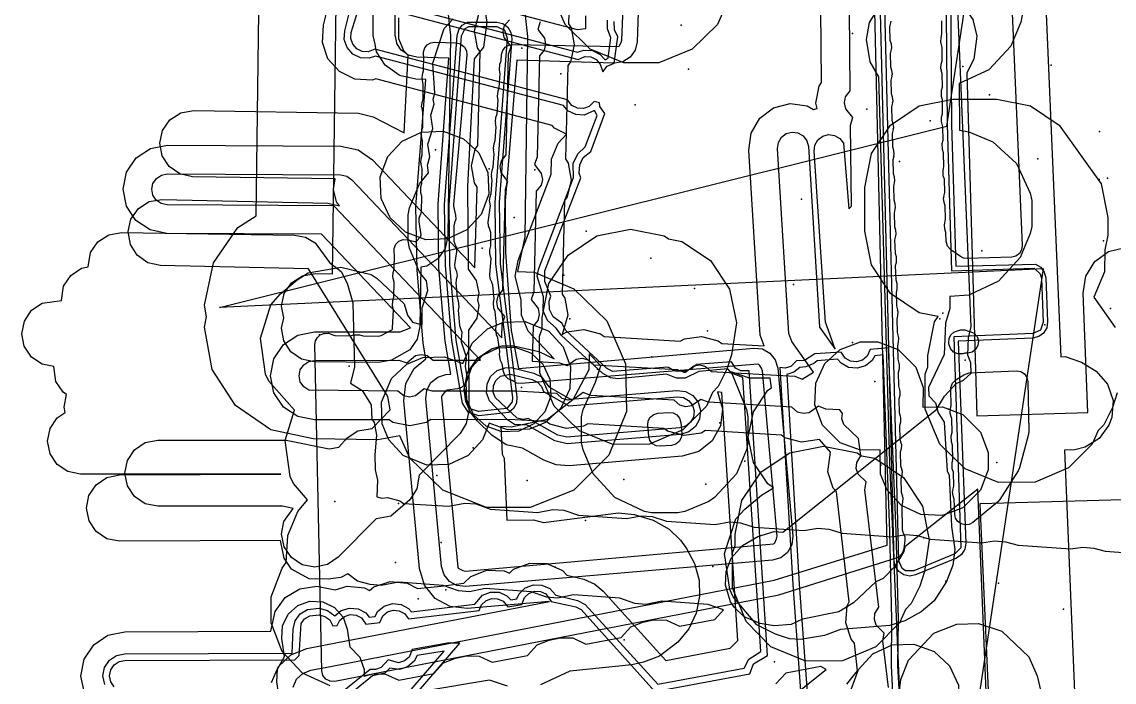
# Model space of a CAD drawing. Header units: metres. Extents: x -3943 to -3664, y 4962 to 6622.
# Drawn here: x -3937.95 to -3888.41, y 6495.65 to 6525.6 of the extents above; entities that cross this region are included whole.
import ezdxf

# ---------------------------------------------------------------- set-up
doc = ezdxf.new("R2010")
doc.units = ezdxf.units.M
for name, color, linetype in [('AI_GREENING_EXCLUSIONS', 1, 'Continuous'), ('AI_GREENING_LAWN', 82, 'Continuous'), ('AI_GREENING_REJECTED', 6, 'Continuous')]:
    doc.layers.add(name, color=color, linetype=linetype)

msp = doc.modelspace()

# ---------------------------------------------------------------- linework, layer by layer
at = {"layer": 'AI_GREENING_EXCLUSIONS'}
for points in [[(-3894, 6564.085), (-3892.077, 6537.769), (-3891.95, 6537.404), (-3891.843, 6536.631), (-3891.935, 6536.278), (-3891.779, 6533.425), (-3891.65, 6533.086), (-3891.743, 6531.991), (-3890.834, 6510.401), (-3890.63, 6510.414), (-3889.892, 6510.162), (-3889.225, 6509.756), (-3888.711, 6509.168), (-3888.462, 6508.429), (-3888.514, 6507.65), (-3888.645, 6507.301), (-3889.087, 6506.704), (-3889.717, 6506.309), (-3890.188, 6506.188), (-3890.658, 6506.172), (-3889.788, 6484.975)], [(-3894, 6564.085), (-3892.077, 6537.769), (-3891.95, 6537.404), (-3891.843, 6536.631), (-3891.935, 6536.278), (-3891.779, 6533.425), (-3891.65, 6533.086), (-3891.743, 6531.991), (-3890.834, 6510.401), (-3890.63, 6510.414), (-3889.892, 6510.162), (-3889.225, 6509.756), (-3888.711, 6509.168), (-3888.462, 6508.429), (-3888.514, 6507.65), (-3888.645, 6507.301), (-3889.087, 6506.704), (-3889.717, 6506.309), (-3890.188, 6506.188), (-3890.658, 6506.172), (-3889.788, 6484.975)], [(-3884.743, 6425.237), (-3885.121, 6433.228), (-3893.112, 6432.851), (-3925.076, 6431.34), (-3892.094, 6439.573), (-3887.147, 6472.267), (-3926.918, 6470.333), (-3893.948, 6478.61), (-3892.645, 6487.302), (-3927.661, 6485.599), (-3894.691, 6493.877), (-3891.614, 6514.398), (-3928.985, 6512.646), (-3896, 6520.867), (-3891.875, 6548.059), (-3898.598, 6547.803), (-3930.574, 6546.584), (-3897.519, 6554.516)], [(-3894.682, 6554.312), (-3895.049, 6550.343), (-3894.752, 6549.628), (-3894.709, 6548.597), (-3894.932, 6547.849), (-3895.326, 6547.363), (-3895.677, 6543.586), (-3895.176, 6526.211), (-3894.816, 6525.704), (-3894.642, 6524.944), (-3894.779, 6523.896), (-3895.092, 6523.278), (-3894.643, 6507.734), (-3889.605, 6507.881), (-3889.821, 6513.287), (-3889.7, 6514.058), (-3889.292, 6514.723), (-3888.661, 6515.182), (-3887.903, 6515.365)], [(-3895.903, 6537.379), (-3895.788, 6520.938), (-3895.589, 6514.514), (-3891.971, 6514.612), (-3891.738, 6514.47), (-3891.577, 6514.25), (-3891.512, 6513.984), (-3891.426, 6511.986), (-3891.468, 6511.716), (-3891.61, 6511.483), (-3891.831, 6511.321), (-3892.096, 6511.257), (-3895.479, 6511.116), (-3895.13, 6501.956), (-3895.176, 6501.678), (-3895.329, 6501.44), (-3895.563, 6501.282), (-3897.416, 6500.518), (-3897.68, 6500.466), (-3897.945, 6500.517), (-3898.171, 6500.664), (-3898.324, 6500.885), (-3898.383, 6501.148), (-3899.066, 6528.452)], [(-3896.141, 6537.566), (-3895.988, 6520.934), (-3895.783, 6514.306), (-3892.04, 6514.424), (-3891.758, 6514.165), (-3891.712, 6513.976), (-3891.626, 6511.978), (-3891.757, 6511.618), (-3892.105, 6511.457), (-3895.687, 6511.307), (-3895.363, 6501.749), (-3895.639, 6501.467), (-3897.492, 6500.703), (-3897.87, 6500.702), (-3898.031, 6500.807), (-3898.183, 6501.153), (-3898.87, 6528.601)], [(-3915.154, 6526.15), (-3915.014, 6524.932), (-3915.138, 6515.849), (-3915.473, 6514.275), (-3914.719, 6514.239), (-3912.913, 6513.484), (-3911.42, 6512.037), (-3910.568, 6510.088), (-3910.533, 6507.934), (-3911.323, 6505.953), (-3912.913, 6504.363), (-3914.894, 6503.572), (-3916.873, 6503.572), (-3918.854, 6504.363), (-3920.348, 6505.81), (-3920.809, 6506.826), (-3921.807, 6506.642), (-3924.746, 6506.684), (-3926.654, 6507.092), (-3928.26, 6508.199), (-3928.26, 6508.199), (-3929.321, 6509.836), (-3929.674, 6511.755), (-3929.576, 6512.217), (-3929.674, 6512.755), (-3929.267, 6514.663), (-3928.16, 6516.269), (-3927.331, 6516.806), (-3927.062, 6536.468)], [(-3918.654, 6526.2), (-3918.513, 6524.98), (-3918.638, 6515.896), (-3918.76, 6515.324), (-3919.091, 6514.842), (-3919.582, 6514.523), (-3919.862, 6514.472), (-3919.899, 6511.781), (-3920.021, 6511.209), (-3920.353, 6510.727), (-3921.182, 6510.248), (-3921.757, 6510.142), (-3924.696, 6510.184), (-3925.269, 6510.306), (-3925.751, 6510.638), (-3926.069, 6511.129), (-3926.175, 6511.705), (-3926.076, 6512.168), (-3926.175, 6512.705), (-3926.053, 6513.277), (-3925.72, 6513.759), (-3925.72, 6513.759), (-3925.229, 6514.077), (-3924.654, 6514.183), (-3923.866, 6514.172), (-3923.563, 6536.42)], [(-3893.789, 6484.921), (-3894.589, 6504.404), (-3897.897, 6501.796), (-3897.947, 6501.585), (-3898.346, 6500.919), (-3898.882, 6500.351), (-3899.215, 6500.202), (-3900.238, 6499.253), (-3900.903, 6498.845), (-3902.54, 6498.511), (-3903.052, 6498.262), (-3903.831, 6498.214), (-3904.471, 6498.307), (-3905.188, 6498.615), (-3905.648, 6499.053), (-3905.81, 6499.303), (-3906.044, 6500.047), (-3906.012, 6500.678), (-3905.783, 6501.271), (-3905.266, 6501.856), (-3904.578, 6502.258), (-3903.834, 6502.492), (-3903.438, 6502.457), (-3896.466, 6508.018), (-3896.111, 6508.624), (-3895.575, 6509.192), (-3895.242, 6509.341), (-3894.892, 6509.665), (-3894.91, 6510.141), (-3895.039, 6510.48), (-3895.018, 6511.26), (-3894.896, 6511.781), (-3895.746, 6531.973)], [(-3893.789, 6484.921), (-3894.589, 6504.404), (-3897.897, 6501.796), (-3897.947, 6501.585), (-3898.346, 6500.919), (-3898.882, 6500.351), (-3899.215, 6500.202), (-3900.238, 6499.253), (-3900.903, 6498.845), (-3902.54, 6498.511), (-3903.052, 6498.262), (-3903.831, 6498.214), (-3904.471, 6498.307), (-3905.188, 6498.615), (-3905.648, 6499.053), (-3905.81, 6499.303), (-3906.044, 6500.047), (-3906.012, 6500.678), (-3905.783, 6501.271), (-3905.266, 6501.856), (-3904.578, 6502.258), (-3903.834, 6502.492), (-3903.438, 6502.457), (-3896.466, 6508.018), (-3896.111, 6508.624), (-3895.575, 6509.192), (-3895.242, 6509.341), (-3894.892, 6509.665), (-3894.91, 6510.141), (-3895.039, 6510.48), (-3895.018, 6511.26), (-3894.896, 6511.781), (-3895.746, 6531.973)], [(-3909.962, 6526.921), (-3910.042, 6524.686), (-3910.131, 6524.306), (-3910.357, 6523.988), (-3910.689, 6523.782), (-3911.073, 6523.718), (-3911.094, 6523.719), (-3911.094, 6523.719), (-3911.106, 6523.719), (-3915.506, 6523.858), (-3916.032, 6517.471), (-3916.021, 6515.142), (-3915.756, 6511.607), (-3915.433, 6509.881), (-3904.751, 6510.806), (-3904.364, 6510.763), (-3904.022, 6510.576), (-3903.778, 6510.272), (-3903.669, 6509.898), (-3902.991, 6502.27), (-3903.034, 6501.882), (-3903.222, 6501.539), (-3903.527, 6501.295), (-3903.902, 6501.186), (-3917.833, 6499.991), (-3918.219, 6500.033), (-3918.56, 6500.219), (-3918.804, 6500.522), (-3918.914, 6500.894), (-3919.625, 6508.508), (-3919.584, 6508.898), (-3919.397, 6509.242), (-3919.092, 6509.488), (-3918.715, 6509.597), (-3918.491, 6509.617), (-3918.751, 6511.116), (-3919.033, 6514.434), (-3919.075, 6517.332), (-3918.581, 6523.955), (-3920.045, 6524.001), (-3920.045, 6524.001), (-3920.235, 6524.045), (-3920.425, 6524.089), (-3920.425, 6524.089), (-3920.425, 6524.089), (-3920.584, 6524.202), (-3920.742, 6524.316), (-3920.742, 6524.316), (-3920.742, 6524.316), (-3920.742, 6524.316), (-3920.938, 6524.619), (-3920.941, 6524.634), (-3920.949, 6524.647), (-3920.973, 6524.795), (-3921.013, 6524.991), (-3921.046, 6528.678)], [(-3925.651, 6495.426), (-3925.494, 6495.783), (-3925.212, 6496.053), (-3924.849, 6496.195), (-3923.882, 6496.377), (-3903.829, 6500.276), (-3898.702, 6501.873), (-3899.308, 6528.065)], [(-3926.628, 6495.643), (-3926.313, 6496.357), (-3925.75, 6496.897), (-3925.023, 6497.18), (-3924.175, 6497.339), (-3914.018, 6499.314), (-3917.748, 6498.994), (-3918.52, 6499.079), (-3919.201, 6499.452), (-3919.689, 6500.056), (-3919.91, 6500.801), (-3920.621, 6508.415), (-3920.539, 6509.195), (-3920.164, 6509.883), (-3919.625, 6510.318), (-3919.748, 6511.031), (-3920.029, 6514.35), (-3920.078, 6517.227), (-3919.635, 6522.987), (-3920.076, 6523.001), (-3920.076, 6523.001), (-3920.818, 6523.169), (-3920.826, 6523.175), (-3920.837, 6523.178), (-3921.471, 6523.631), (-3921.471, 6523.631), (-3921.471, 6523.631), (-3921.471, 6523.631), (-3921.471, 6523.632), (-3921.862, 6524.237), (-3921.868, 6524.268), (-3921.884, 6524.294), (-3921.934, 6524.59), (-3922.013, 6524.982), (-3922.038, 6527.691)], [(-3920.757, 6527.36), (-3912.758, 6525.25), (-3912.368, 6525.294), (-3912.368, 6525.872)], [(-3913.094, 6527.547), (-3913.154, 6525.509), (-3913.034, 6525.319), (-3912.9, 6524.55), (-3913.07, 6523.789), (-3913.187, 6523.623), (-3913.3, 6519.382), (-3913.179, 6519.192), (-3913.045, 6518.423), (-3913.216, 6517.661), (-3913.333, 6517.495), (-3913.446, 6513.254), (-3913.325, 6513.064), (-3913.191, 6512.295), (-3913.439, 6511.423), (-3913.234, 6511.534), (-3912.461, 6511.642), (-3911.705, 6511.446), (-3911.543, 6511.324), (-3908.095, 6511.112), (-3907.901, 6511.226), (-3907.128, 6511.334), (-3906.373, 6511.138), (-3906.211, 6511.016), (-3904.29, 6510.905), (-3904.458, 6511.383), (-3904.974, 6519.777), (-3904.869, 6520.55), (-3904.476, 6521.224), (-3903.855, 6521.697), (-3903.1, 6521.896), (-3902.327, 6521.791), (-3902.039, 6521.623), (-3901.886, 6521.664), (-3901.938, 6521.91), (-3901.795, 6522.677), (-3901.684, 6522.847), (-3901.709, 6526.179)], [(-3906.129, 6526.088), (-3906.401, 6525.475), (-3907.545, 6524.352), (-3909.067, 6523.732), (-3910.651, 6523.732), (-3912.173, 6524.352), (-3913.317, 6525.475), (-3913.964, 6526.984)], [(-3933.766, 6495.443), (-3933.918, 6495.67), (-3933.973, 6495.937), (-3933.92, 6496.205), (-3933.77, 6496.433), (-3933.543, 6496.586), (-3933.276, 6496.64), (-3925.578, 6496.672), (-3925.369, 6496.866), (-3925.288, 6498.306), (-3925.126, 6498.526), (-3924.893, 6498.668), (-3924.474, 6498.703), (-3924.209, 6498.638), (-3923.989, 6498.477), (-3923.843, 6498.215), (-3923.658, 6498.218), (-3923.531, 6498.461), (-3923.321, 6498.635), (-3923.06, 6498.716), (-3922.788, 6498.691), (-3922.546, 6498.564), (-3922.351, 6498.288), (-3921.716, 6498.354), (-3921.582, 6498.665), (-3921.372, 6498.839), (-3921.111, 6498.92), (-3920.839, 6498.895), (-3920.597, 6498.767), (-3920.412, 6498.524), (-3917.214, 6498.902), (-3917.101, 6499.161), (-3916.903, 6499.348), (-3916.647, 6499.445), (-3916.374, 6499.437), (-3916.125, 6499.325), (-3915.913, 6499.062), (-3915.271, 6499.17), (-3915.157, 6499.488), (-3914.958, 6499.676), (-3914.702, 6499.773), (-3914.429, 6499.765), (-3914.18, 6499.653), (-3913.94, 6499.314), (-3912.833, 6499.072), (-3912.591, 6498.944), (-3909.245, 6495.226), (-3904.929, 6496.036), (-3904.761, 6496.49), (-3904.127, 6496.857), (-3904.971, 6509.766), (-3905.338, 6509.767), (-3905.578, 6509.898), (-3905.769, 6510.177), (-3907.361, 6510.054), (-3907.579, 6509.863), (-3907.929, 6509.737), (-3908.303, 6509.757), (-3908.657, 6509.937), (-3911.17, 6509.746), (-3911.435, 6509.899), (-3913.278, 6511.595), (-3913.466, 6511.926), (-3913.859, 6512.221), (-3914.018, 6512.553), (-3914.038, 6512.928), (-3913.963, 6513.157), (-3914.229, 6513.815), (-3914.227, 6514.309), (-3912.6, 6518.515), (-3912.671, 6518.737), (-3912.652, 6519.111), (-3912.493, 6519.443), (-3912.14, 6519.721), (-3911.508, 6521.434), (-3911.742, 6521.761), (-3911.758, 6521.919), (-3911.996, 6521.986), (-3912.226, 6521.754), (-3912.484, 6521.665), (-3912.757, 6521.682), (-3913.002, 6521.802), (-3913.201, 6522.058), (-3921.947, 6524.364), (-3922.246, 6524.239), (-3922.519, 6524.256), (-3922.764, 6524.376), (-3922.945, 6524.58), (-3923.034, 6524.839), (-3923.017, 6525.111), (-3922.642, 6526.324)], [(-3921.272, 6526.461), (-3912.754, 6524.215), (-3912.458, 6524.317), (-3912.068, 6524.293), (-3911.718, 6524.122), (-3911.498, 6523.873), (-3911.357, 6523.948), (-3911.238, 6524.871), (-3911.388, 6525.279), (-3911.388, 6525.674)], [(-3935.117, 6495.167), (-3935.273, 6495.932), (-3935.124, 6496.698), (-3934.693, 6497.348), (-3934.046, 6497.785), (-3933.281, 6497.94), (-3926.657, 6497.968), (-3926.466, 6498.855), (-3926.005, 6499.485), (-3925.337, 6499.89), (-3924.566, 6500.008), (-3923.748, 6499.838), (-3923.195, 6500.009), (-3922.418, 6499.937), (-3922.19, 6499.817), (-3921.991, 6499.982), (-3921.246, 6500.213), (-3920.469, 6500.141), (-3920.014, 6499.901), (-3918.949, 6500.001), (-3917.912, 6500.149), (-3917.592, 6500.45), (-3916.863, 6500.727), (-3916.083, 6500.704), (-3915.841, 6500.595), (-3915.648, 6500.777), (-3914.918, 6501.055), (-3914.138, 6501.032), (-3913.426, 6500.712), (-3913.231, 6500.504), (-3912.46, 6500.318), (-3911.968, 6500.094), (-3911.591, 6499.787), (-3908.742, 6496.643), (-3905.829, 6497.19), (-3905.476, 6497.548), (-3906.21, 6508.79), (-3906.394, 6508.816), (-3906.169, 6508.053), (-3906.258, 6507.278), (-3906.637, 6506.595), (-3907.248, 6506.11), (-3907.998, 6505.895), (-3913.129, 6505.47), (-3913.722, 6505.51), (-3914.276, 6505.721), (-3915.248, 6506.269), (-3915.986, 6506.415), (-3916.635, 6506.848), (-3917.296, 6507.508), (-3917.596, 6507.89), (-3917.81, 6508.386), (-3917.884, 6508.921), (-3917.732, 6509.687), (-3917.3, 6510.336), (-3916.651, 6510.77), (-3916.183, 6510.901), (-3915.643, 6510.909), (-3914.497, 6510.641), (-3913.811, 6510.319), (-3914.99, 6511.574), (-3915.292, 6512.296), (-3915.312, 6512.996), (-3915.573, 6514.068), (-3915.442, 6514.772), (-3913.946, 6518.692), (-3913.926, 6519.368), (-3913.624, 6520.09), (-3913.254, 6520.506), (-3913.789, 6520.767), (-3913.906, 6520.899), (-3921.904, 6523.008), (-3922.071, 6522.951), (-3922.85, 6522.999), (-3923.551, 6523.341), (-3924.068, 6523.926), (-3924.322, 6524.664), (-3924.274, 6525.443), (-3924.083, 6526.168)], [(-3934.195, 6495.554), (-3934.273, 6495.936), (-3934.198, 6496.319), (-3933.983, 6496.644), (-3933.659, 6496.862), (-3933.277, 6496.94), (-3925.696, 6496.972), (-3925.652, 6498.054), (-3925.56, 6498.433), (-3925.329, 6498.748), (-3924.995, 6498.95), (-3924.461, 6499.003), (-3924.082, 6498.91), (-3923.755, 6498.658), (-3923.464, 6498.899), (-3923.091, 6499.015), (-3922.703, 6498.979), (-3922.357, 6498.797), (-3922.198, 6498.605), (-3921.931, 6498.633), (-3921.815, 6498.854), (-3921.515, 6499.103), (-3921.142, 6499.218), (-3920.754, 6499.182), (-3920.408, 6499), (-3920.282, 6498.848), (-3917.412, 6499.186), (-3917.062, 6499.603), (-3916.697, 6499.741), (-3916.307, 6499.73), (-3915.951, 6499.57), (-3915.78, 6499.388), (-3915.503, 6499.435), (-3915.401, 6499.662), (-3915.117, 6499.93), (-3914.752, 6500.068), (-3914.362, 6500.057), (-3914.006, 6499.897), (-3913.731, 6499.592), (-3912.747, 6499.36), (-3912.402, 6499.177), (-3909.107, 6495.557), (-3905.191, 6496.292), (-3904.985, 6496.689), (-3904.44, 6497.038), (-3905.251, 6509.462), (-3905.771, 6509.668), (-3905.927, 6509.861), (-3907.252, 6509.747), (-3907.87, 6509.443), (-3908.265, 6509.443), (-3908.719, 6509.612), (-3910.92, 6509.415), (-3911.26, 6509.46), (-3911.602, 6509.647), (-3913.481, 6511.375), (-3913.717, 6511.712), (-3914.107, 6512.053), (-3914.312, 6512.494), (-3914.292, 6513.131), (-3914.573, 6514.063), (-3914.507, 6514.415), (-3912.93, 6518.542), (-3912.946, 6519.17), (-3912.741, 6519.611), (-3912.403, 6519.927), (-3911.859, 6521.356), (-3911.979, 6521.58), (-3912.444, 6521.368), (-3912.833, 6521.392), (-3913.184, 6521.563), (-3913.391, 6521.798), (-3921.909, 6524.044), (-3922.206, 6523.942), (-3922.595, 6523.966), (-3922.946, 6524.137), (-3923.204, 6524.429), (-3923.331, 6524.798), (-3923.307, 6525.188), (-3923.116, 6525.913)], [(-3900.538, 6495.561), (-3900.047, 6496.166), (-3900.186, 6497.429), (-3900.333, 6497.6), (-3900.575, 6498.342), (-3900.515, 6499.12), (-3900.423, 6499.301), (-3901.006, 6504.281), (-3901.153, 6504.452), (-3901.395, 6505.194), (-3901.281, 6506.077), (-3901.778, 6506.663), (-3902.586, 6506.534), (-3903.342, 6506.73), (-3903.504, 6506.852), (-3906.952, 6507.064), (-3907.146, 6506.95), (-3907.919, 6506.842), (-3908.674, 6507.038), (-3908.836, 6507.16), (-3912.284, 6507.372), (-3912.478, 6507.258), (-3913.251, 6507.15), (-3914.006, 6507.346), (-3914.168, 6507.468), (-3915.579, 6507.55), (-3919.41, 6507.56), (-3919.597, 6507.435), (-3920.362, 6507.283), (-3921.128, 6507.434), (-3921.297, 6507.547), (-3924.674, 6507.545), (-3925.439, 6507.697), (-3926.088, 6508.13), (-3926.522, 6508.779), (-3926.675, 6509.544), (-3926.523, 6510.31), (-3926.09, 6510.959), (-3925.441, 6511.393), (-3924.676, 6511.545), (-3920.787, 6511.535), (-3920.331, 6511.714), (-3924.36, 6515.962), (-3931.371, 6516.001), (-3932.135, 6516.157), (-3932.782, 6516.594), (-3933.212, 6517.245), (-3933.36, 6518.012), (-3933.204, 6518.776), (-3932.767, 6519.423), (-3932.115, 6519.853), (-3931.349, 6520.001), (-3923.485, 6519.958), (-3922.701, 6519.793), (-3922.045, 6519.334), (-3917.406, 6514.443), (-3917.307, 6518.101), (-3917.428, 6518.291), (-3917.562, 6519.06), (-3917.391, 6519.822), (-3917.274, 6519.988), (-3917.161, 6524.229), (-3917.282, 6524.419), (-3917.416, 6525.188), (-3917.206, 6526.005)], [(-3916.947, 6526.156), (-3916.863, 6525.576), (-3917.02, 6524.45), (-3917.434, 6523.921), (-3917.736, 6518.142), (-3917.716, 6514.383), (-3917.343, 6513.869), (-3917.226, 6513.295), (-3917.284, 6512.995), (-3917.224, 6512.74), (-3917.318, 6512.162), (-3917.701, 6511.61), (-3917.682, 6507.958), (-3917.793, 6507.383), (-3918.078, 6506.935), (-3919.939, 6505.043), (-3920.038, 6504.415), (-3920.359, 6503.926), (-3921.224, 6503.187), (-3921.885, 6503.066), (-3923.606, 6501.318), (-3924.09, 6500.989), (-3924.663, 6500.871), (-3925.238, 6500.98), (-3925.727, 6501.302), (-3926.056, 6501.786), (-3926.175, 6502.359), (-3926.065, 6502.934), (-3925.646, 6503.523), (-3926.136, 6503.632), (-3931.781, 6503.632), (-3932.355, 6503.746), (-3932.842, 6504.071), (-3933.167, 6504.558), (-3933.281, 6505.132), (-3933.167, 6505.706), (-3932.842, 6506.192), (-3932.355, 6506.518), (-3932.355, 6506.518), (-3931.781, 6506.632), (-3925.971, 6506.632), (-3924.015, 6506.233), (-3923.577, 6506.31), (-3923.203, 6506.726), (-3922.719, 6507.055), (-3922.066, 6507.158), (-3921.241, 6507.996), (-3921.355, 6508.604), (-3924.953, 6514.39), (-3931.666, 6514.547), (-3932.237, 6514.675), (-3932.716, 6515.011), (-3933.03, 6515.505), (-3933.131, 6516.082), (-3933.003, 6516.653), (-3932.667, 6517.132), (-3932.173, 6517.446), (-3931.596, 6517.546), (-3924.072, 6517.371), (-3923.551, 6517.257), (-3923.676, 6517.429), (-3923.812, 6517.998), (-3923.737, 6518.471), (-3930.214, 6518.574), (-3930.786, 6518.697), (-3931.267, 6519.03), (-3931.585, 6519.522), (-3931.69, 6520.097), (-3931.566, 6520.67), (-3931.234, 6521.151), (-3930.742, 6521.468), (-3930.166, 6521.573), (-3922.683, 6521.455), (-3922.023, 6521.29), (-3920.613, 6520.568), (-3920.43, 6524.075), (-3920.633, 6524.281), (-3920.854, 6524.823), (-3920.848, 6525.784)], [(-3921.463, 6526.201), (-3912.716, 6523.895), (-3912.417, 6524.019), (-3912.145, 6524.003), (-3911.899, 6523.883), (-3911.719, 6523.678), (-3911.598, 6523.328), (-3911.411, 6523.586), (-3911.083, 6523.723), (-3910.915, 6524.91), (-3911.074, 6525.241), (-3911.094, 6525.615)], [(-3892.584, 6525.906), (-3892.649, 6525.584), (-3893.103, 6524.5), (-3894.09, 6523.427), (-3895.435, 6522.797), (-3895.419, 6520.678), (-3895.002, 6520.613), (-3893.919, 6520.16), (-3892.845, 6519.172), (-3892.214, 6517.825), (-3892.149, 6517.502), (-3892.149, 6516.315), (-3892.214, 6515.993), (-3892.668, 6514.909), (-3893.655, 6513.836), (-3895.002, 6513.205), (-3895.857, 6513.14), (-3895.857, 6512.594), (-3896.065, 6511.929), (-3896.118, 6510.508), (-3896.832, 6509.009), (-3896.82, 6508.641), (-3896.51, 6508.316), (-3896.389, 6507.871), (-3896.127, 6507.444), (-3895.981, 6505.219), (-3895.896, 6505.055), (-3895.786, 6502.714), (-3895.63, 6501.668), (-3895.727, 6500.956), (-3896.007, 6500.217), (-3896.576, 6499.339), (-3897.16, 6498.838), (-3897.906, 6498.438), (-3898.59, 6498.218), (-3900.829, 6498.043), (-3901.541, 6497.763), (-3902.64, 6497.582), (-3903.133, 6497.612), (-3903.767, 6497.83), (-3904.614, 6498.259), (-3905.693, 6499.528), (-3905.84, 6499.854), (-3906.076, 6501.484), (-3905.565, 6503.057), (-3905.164, 6503.499), (-3904.411, 6504.13), (-3903.854, 6504.463), (-3904.125, 6504.645), (-3904.775, 6505.618), (-3905.004, 6506.766), (-3904.775, 6507.914), (-3904.125, 6508.887), (-3903.953, 6509.002), (-3904.017, 6509.444), (-3904.955, 6509.444), (-3905.777, 6509.718), (-3905.091, 6508.013), (-3905.026, 6507.69), (-3905.026, 6506.503), (-3905.091, 6506.181), (-3905.544, 6505.097), (-3906.532, 6504.023), (-3906.795, 6503.846), (-3907.879, 6503.393), (-3908.201, 6503.328), (-3909.389, 6503.328), (-3909.711, 6503.393), (-3911.058, 6504.023), (-3912.046, 6505.097), (-3912.499, 6506.181), (-3912.564, 6506.503), (-3912.564, 6507.69), (-3912.499, 6508.013), (-3911.938, 6509.256), (-3911.691, 6510.002), (-3912.224, 6510.535), (-3912.242, 6509.823), (-3912.965, 6508.453), (-3914.114, 6507.564), (-3915.766, 6507.219), (-3916.227, 6507.244), (-3916.174, 6505.999), (-3916.074, 6505.812), (-3915.957, 6503.002), (-3914.745, 6503.007), (-3914.297, 6502.889), (-3910.893, 6503.336), (-3910.179, 6503.258), (-3909.311, 6503), (-3908.592, 6502.584), (-3908.074, 6502.086), (-3907.813, 6501.713), (-3907.439, 6501.03), (-3907.439, 6501.03), (-3907.237, 6500.271), (-3907.215, 6499.549), (-3907.371, 6498.779), (-3907.702, 6498.074), (-3908.194, 6497.463), (-3909.027, 6496.832), (-3909.751, 6496.559), (-3910.281, 6496.443), (-3913.098, 6496.15), (-3914.422, 6495.534)], [(-3914.44, 6525.602), (-3914.557, 6525.254), (-3914.246, 6524.85), (-3914.199, 6524.581), (-3914.259, 6524.315), (-3914.477, 6524.053), (-3914.586, 6519.475), (-3914.703, 6519.126), (-3914.392, 6518.723), (-3914.345, 6518.454), (-3914.405, 6518.187), (-3914.623, 6517.925), (-3914.732, 6513.347), (-3914.849, 6512.999), (-3914.538, 6512.595), (-3914.491, 6512.326), (-3914.55, 6512.059), (-3914.768, 6511.797), (-3914.806, 6510.21), (-3913.564, 6510.138), (-3913.22, 6510.009), (-3912.806, 6510.306), (-3912.536, 6510.344), (-3912.271, 6510.275), (-3912.017, 6510.049), (-3908.232, 6509.83), (-3907.888, 6509.701), (-3907.474, 6509.998), (-3907.203, 6510.036), (-3906.939, 6509.967), (-3906.684, 6509.741), (-3902.9, 6509.522), (-3902.555, 6509.393), (-3902.048, 6509.703), (-3903.034, 6511.103), (-3903.16, 6511.463), (-3903.676, 6519.856), (-3903.64, 6520.127), (-3903.502, 6520.363), (-3903.285, 6520.528), (-3903.021, 6520.598), (-3902.75, 6520.561), (-3902.514, 6520.424), (-3902.349, 6520.206), (-3902.279, 6519.942), (-3901.775, 6511.747), (-3901.07, 6510.746), (-3901.501, 6511.976), (-3902.018, 6519.739), (-3901.983, 6520.009), (-3901.846, 6520.246), (-3901.63, 6520.413), (-3901.366, 6520.484), (-3901.095, 6520.448), (-3900.859, 6520.312), (-3900.692, 6520.095), (-3900.44, 6517.113), (-3900.321, 6517.245), (-3900.362, 6520.913), (-3900.257, 6521.265), (-3900.582, 6521.658), (-3900.638, 6521.925), (-3900.588, 6522.193), (-3900.379, 6522.463), (-3900.42, 6526.131)], [(-3898.124, 6495.107), (-3898.584, 6505.619), (-3899.088, 6523.108), (-3899.471, 6523.782), (-3899.638, 6524.8), (-3899.507, 6525.569), (-3899.175, 6526.099)], [(-3898.647, 6495.409), (-3898.9, 6497.52), (-3898.834, 6497.882), (-3899.199, 6498.237), (-3899.284, 6498.496), (-3899.263, 6498.769), (-3899.084, 6499.059), (-3899.721, 6504.372), (-3899.654, 6504.734), (-3900.02, 6505.089), (-3900.104, 6505.348), (-3900.083, 6505.621), (-3899.905, 6505.911), (-3900, 6506.709), (-3900.678, 6507.333), (-3900.758, 6507.594), (-3900.734, 6507.837), (-3900.85, 6508.001), (-3901.483, 6508.038), (-3901.827, 6508.167), (-3902.241, 6507.87), (-3902.511, 6507.832), (-3902.776, 6507.901), (-3903.03, 6508.127), (-3906.815, 6508.346), (-3907.159, 6508.475), (-3907.573, 6508.178), (-3907.844, 6508.14), (-3908.108, 6508.209), (-3908.363, 6508.435), (-3912.147, 6508.654), (-3912.492, 6508.783), (-3912.906, 6508.486), (-3913.176, 6508.448), (-3913.44, 6508.517), (-3913.695, 6508.743), (-3915.542, 6508.85), (-3919.348, 6508.848), (-3919.699, 6508.957), (-3920.095, 6508.636), (-3920.363, 6508.583), (-3920.631, 6508.636), (-3920.898, 6508.847), (-3924.943, 6508.898), (-3925.17, 6509.05), (-3925.322, 6509.277), (-3925.375, 6509.545), (-3925.322, 6509.813), (-3925.17, 6510.04), (-3924.943, 6510.192), (-3924.675, 6510.245), (-3920.849, 6510.247), (-3920.498, 6510.139), (-3920.102, 6510.459), (-3919.834, 6510.513), (-3919.566, 6510.46), (-3919.299, 6510.248), (-3917.15, 6510.249), (-3923.798, 6517.259), (-3931.364, 6517.301), (-3931.631, 6517.355), (-3931.858, 6517.508), (-3932.008, 6517.736), (-3932.06, 6518.004), (-3932.005, 6518.272), (-3931.852, 6518.498), (-3931.624, 6518.649), (-3931.356, 6518.701), (-3923.492, 6518.658), (-3923.218, 6518.6), (-3922.988, 6518.439), (-3916.181, 6511.263), (-3916.167, 6511.881), (-3916.05, 6512.229), (-3916.361, 6512.633), (-3916.408, 6512.902), (-3916.348, 6513.168), (-3916.13, 6513.43), (-3916.021, 6518.008), (-3915.904, 6518.357), (-3916.215, 6518.76), (-3916.262, 6519.029), (-3916.202, 6519.296), (-3915.984, 6519.558), (-3915.875, 6524.136), (-3915.758, 6524.484), (-3916.069, 6524.888), (-3916.116, 6525.157), (-3916.057, 6525.424), (-3915.839, 6525.686)], [(-3923.968, 6495.49), (-3925.225, 6496.06), (-3926.153, 6497.045), (-3926.65, 6498.342), (-3926.65, 6499.529), (-3926.153, 6500.826), (-3925.96, 6501.076), (-3925.895, 6502.307), (-3925.442, 6503.39), (-3925, 6503.918), (-3925.629, 6504.658), (-3925.776, 6504.984), (-3926.011, 6506.613), (-3925.585, 6507.981), (-3926.751, 6509.299), (-3926.898, 6509.625), (-3927.134, 6511.254), (-3926.661, 6512.768), (-3926.222, 6513.269), (-3925.469, 6513.9), (-3924.964, 6514.213), (-3923.484, 6514.478), (-3922.11, 6514.145), (-3921.832, 6513.963), (-3920.618, 6512.81), (-3920.458, 6512.297), (-3920.238, 6511.971), (-3919.796, 6511.864), (-3919.796, 6512.626), (-3919.536, 6513.414), (-3919.599, 6513.851), (-3919.915, 6514.252), (-3920.368, 6515.336), (-3920.433, 6515.658), (-3920.433, 6516.846), (-3920.368, 6517.168), (-3919.915, 6518.252), (-3919.509, 6518.743), (-3919.56, 6519.096), (-3919.45, 6519.469), (-3919.535, 6520.054), (-3919.319, 6520.758), (-3919.407, 6521.365), (-3919.258, 6521.858), (-3919.292, 6522.091), (-3919.215, 6522.357), (-3919.305, 6523.715), (-3918.795, 6525.289), (-3918.394, 6525.73)], [(-3888.275, 6508.77), (-3888.487, 6508.115), (-3888.88, 6507.325), (-3889.129, 6507.058), (-3889.401, 6506.445), (-3890.481, 6505.365), (-3891.99, 6504.718), (-3893.651, 6504.702), (-3895.173, 6505.322), (-3896.317, 6506.445), (-3896.98, 6508.031), (-3896.98, 6509.615), (-3896.856, 6509.951), (-3896.856, 6510.464), (-3896.552, 6511.995), (-3896.391, 6512.235), (-3897.252, 6512.407), (-3898.55, 6513.274), (-3899.417, 6514.571), (-3899.721, 6516.102), (-3899.721, 6518.088), (-3899.417, 6519.619), (-3898.55, 6520.917), (-3897.252, 6521.784), (-3895.721, 6522.088), (-3893.735, 6522.088), (-3892.204, 6521.784), (-3892.204, 6521.784), (-3890.907, 6520.917), (-3889.004, 6518.253), (-3888.699, 6516.723), (-3888.699, 6515.917), (-3888.831, 6515.257), (-3888.846, 6514.255), (-3889.327, 6513.107), (-3888.358, 6511.742)], [(-3926.314, 6495.169), (-3926.385, 6495.664), (-3926.353, 6496.248), (-3926.045, 6496.824), (-3926.16, 6497.627), (-3926.128, 6498.212), (-3925.875, 6498.739), (-3925.439, 6499.13), (-3924.887, 6499.324), (-3924.303, 6499.292), (-3923.775, 6499.039), (-3923.384, 6498.603), (-3923.19, 6498.051), (-3923.075, 6497.248), (-3922.619, 6496.781), (-3922.425, 6496.229), (-3922.424, 6495.932), (-3922.037, 6496.027), (-3921.452, 6496.023), (-3920.861, 6495.744), (-3919.268, 6496.05), (-3918.824, 6496.528), (-3918.281, 6496.749), (-3917.79, 6496.843), (-3917.205, 6496.839), (-3916.615, 6496.56), (-3915.022, 6496.866), (-3914.577, 6497.345), (-3914.035, 6497.565), (-3913.544, 6497.659), (-3912.958, 6497.656), (-3912.368, 6497.376), (-3910.775, 6497.682), (-3910.33, 6498.161), (-3909.788, 6498.381), (-3909.297, 6498.475), (-3908.712, 6498.472), (-3908.121, 6498.192), (-3906.528, 6498.498), (-3906.133, 6498.927), (-3906.823, 6499.175), (-3908.931, 6499.326), (-3909.645, 6499.178), (-3910.143, 6499.214), (-3910.829, 6499.463), (-3912.936, 6499.614), (-3913.65, 6499.465), (-3914.149, 6499.501), (-3914.834, 6499.75), (-3916.941, 6499.901), (-3917.655, 6499.752), (-3918.154, 6499.788), (-3918.84, 6500.037), (-3920.849, 6500.183), (-3921.661, 6500.04), (-3922.16, 6500.076), (-3922.725, 6500.231), (-3923.164, 6500.573), (-3923.48, 6500.393), (-3924.061, 6500.32), (-3924.914, 6500.336), (-3925.716, 6500.784), (-3926.056, 6501.277), (-3926.22, 6502.08), (-3933.516, 6502.048), (-3934.091, 6502.16), (-3934.579, 6502.483), (-3934.906, 6502.968), (-3935.023, 6503.542), (-3934.911, 6504.116), (-3934.588, 6504.605), (-3934.103, 6504.932), (-3933.529, 6505.048), (-3926.205, 6505.08), (-3935.287, 6505.086), (-3935.861, 6505.2), (-3936.348, 6505.525), (-3936.673, 6506.012), (-3936.787, 6506.586), (-3936.673, 6507.16), (-3936.348, 6507.647), (-3935.99, 6507.886), (-3936.038, 6508.125), (-3935.923, 6508.7), (-3936.08, 6508.804), (-3936.407, 6509.29), (-3936.504, 6509.963), (-3937.03, 6510.069), (-3937.515, 6510.395), (-3937.84, 6510.882), (-3937.953, 6511.456), (-3937.837, 6512.03), (-3937.511, 6512.516), (-3937.024, 6512.84), (-3936.158, 6512.953), (-3936.059, 6513.614), (-3935.732, 6514.1), (-3935.245, 6514.424), (-3934.945, 6514.482), (-3934.836, 6515.134), (-3934.504, 6515.616), (-3934.012, 6515.933), (-3933.436, 6516.039), (-3925.579, 6515.916), (-3925.089, 6515.826), (-3924.655, 6515.579), (-3924, 6514.676), (-3923.471, 6514.273), (-3923.202, 6513.753), (-3922.942, 6512.856), (-3922.861, 6509.949), (-3923.048, 6509.214), (-3922.511, 6508.882), (-3922.113, 6508.23), (-3922.079, 6507.578), (-3921.974, 6507.421), (-3921.86, 6506.847), (-3921.935, 6505.966), (-3921.927, 6505.287), (-3921.823, 6504.808), (-3921.858, 6504.061), (-3921.626, 6503.998), (-3921.373, 6504.029), (-3920.809, 6503.874), (-3920.646, 6503.758), (-3918.584, 6503.628), (-3917.868, 6503.777), (-3917.369, 6503.742), (-3916.691, 6503.498), (-3914.558, 6503.352), (-3913.863, 6503.49), (-3913.364, 6503.455), (-3912.704, 6503.225), (-3910.533, 6503.077), (-3909.857, 6503.203), (-3909.359, 6503.168), (-3908.717, 6502.952), (-3906.507, 6502.801), (-3905.852, 6502.916), (-3905.353, 6502.881), (-3904.73, 6502.68), (-3902.482, 6502.526), (-3901.847, 6502.629), (-3901.348, 6502.594), (-3900.743, 6502.407), (-3898.456, 6502.25), (-3897.842, 6502.342), (-3897.343, 6502.306), (-3896.756, 6502.134), (-3894.43, 6501.975), (-3893.836, 6502.055), (-3893.338, 6502.019), (-3892.769, 6501.861), (-3890.389, 6501.698), (-3889.831, 6501.768), (-3889.332, 6501.732), (-3888.815, 6501.59), (-3886.357, 6501.414)], [(-3898.066, 6493.731), (-3898.215, 6496.407), (-3898.186, 6498.498), (-3898.291, 6502.506), (-3898.637, 6510.816), (-3899.48, 6510.741), (-3899.618, 6510.432), (-3899.831, 6510.261), (-3900.093, 6510.184), (-3900.364, 6510.213), (-3900.604, 6510.344), (-3900.795, 6510.623), (-3901.984, 6510.537), (-3902.454, 6510.239), (-3902.819, 6510.219), (-3903.075, 6509.97), (-3903.337, 6509.893), (-3903.577, 6509.919), (-3902.989, 6500.08), (-3902.409, 6492.108)], [(-3898.387, 6493.989), (-3898.515, 6496.396), (-3898.486, 6498.495), (-3898.591, 6502.496), (-3898.886, 6510.493), (-3899.269, 6510.458), (-3899.388, 6510.24), (-3899.692, 6509.995), (-3900.066, 6509.885), (-3900.454, 6509.927), (-3900.797, 6510.114), (-3900.953, 6510.307), (-3901.875, 6510.229), (-3902.034, 6510.096), (-3902.395, 6509.945), (-3902.661, 6509.925), (-3902.936, 6509.704), (-3903.257, 6509.61), (-3902.69, 6500.1), (-3902.109, 6492.128)], [(-3887.468, 6503.941), (-3894.498, 6503.737), (-3894.128, 6495.278)], [(-3922.868, 6491.87), (-3918.091, 6497.425), (-3918.653, 6497.425), (-3920.254, 6497.132), (-3920.391, 6496.788), (-3920.601, 6496.614), (-3920.862, 6496.533), (-3921.34, 6496.667), (-3921.652, 6496.32), (-3921.907, 6496.224), (-3922.151, 6496.231), (-3924.85, 6494.044)], [(-3923.014, 6492.16), (-3918.803, 6497.057), (-3920.018, 6496.865), (-3920.158, 6496.599), (-3920.458, 6496.35), (-3920.83, 6496.235), (-3921.255, 6496.29), (-3921.493, 6496.066), (-3922.042, 6495.933), (-3924.661, 6493.811)], [(-3907.937, 6491.059), (-3901.47, 6496.234), (-3901.715, 6496.368), (-3903.308, 6496.062), (-3903.753, 6495.584)], [(-3915.932, 6495.469), (-3916.745, 6495.739), (-3919.717, 6495.24)]]:
    msp.add_lwpolyline(points, dxfattribs=at)
for points in [[(-3915.651, 6508.057), (-3915.871, 6507.879), (-3917.22, 6507.727), (-3917.7, 6507.874), (-3917.959, 6508.305), (-3918.452, 6511.142), (-3918.735, 6514.547), (-3918.776, 6517.309), (-3918.204, 6524.973), (-3918.135, 6525.23), (-3917.974, 6525.442), (-3917.747, 6525.579), (-3916.41, 6525.587), (-3916.137, 6525.522), (-3915.911, 6525.355), (-3915.769, 6525.113), (-3915.734, 6524.834), (-3916.303, 6517.403), (-3916.264, 6514.622), (-3915.498, 6508.589), (-3915.52, 6508.308), (-3915.651, 6508.057)], [(-3915.963, 6508.057), (-3917.234, 6507.927), (-3917.577, 6508.032), (-3917.762, 6508.339), (-3918.253, 6511.159), (-3918.538, 6514.597), (-3918.576, 6517.295), (-3918.005, 6524.959), (-3917.841, 6525.293), (-3917.678, 6525.391), (-3916.416, 6525.387), (-3916.06, 6525.221), (-3915.934, 6524.849), (-3916.503, 6517.409), (-3916.464, 6514.608), (-3915.696, 6508.564), (-3915.712, 6508.363), (-3915.963, 6508.057)], [(-3918.84, 6520.637), (-3917.923, 6520.296), (-3917.224, 6519.649), (-3916.815, 6518.767), (-3916.776, 6517.781), (-3917.117, 6516.864), (-3917.764, 6516.165), (-3918.646, 6515.756), (-3919.632, 6515.717), (-3920.549, 6516.058), (-3921.248, 6516.705), (-3921.657, 6517.587), (-3921.696, 6518.573), (-3921.355, 6519.49), (-3920.708, 6520.189), (-3919.826, 6520.598), (-3918.84, 6520.637)], [(-3913.175, 6515.022), (-3911.878, 6515.89), (-3910.347, 6516.194), (-3908.816, 6515.89), (-3908.617, 6515.756), (-3908.014, 6515.637), (-3906.717, 6514.769), (-3905.849, 6513.472), (-3905.545, 6511.941), (-3905.766, 6510.5), (-3905.978, 6509.845), (-3906.371, 6509.055), (-3906.62, 6508.788), (-3906.892, 6508.175), (-3907.972, 6507.095), (-3909.481, 6506.448), (-3911.142, 6506.432), (-3912.664, 6507.052), (-3913.808, 6508.175), (-3914.455, 6509.684), (-3914.471, 6511.345), (-3914.347, 6511.681), (-3914.347, 6512.194), (-3914.043, 6513.725), (-3913.175, 6515.022)], [(-3917.951, 6510.103), (-3917.534, 6511.022), (-3916.835, 6511.669), (-3916.112, 6511.971), (-3915.126, 6512.01), (-3914.05, 6511.562), (-3913.403, 6510.863), (-3913.062, 6509.946), (-3913.101, 6508.96), (-3913.51, 6508.078), (-3914.209, 6507.431), (-3914.932, 6507.129), (-3915.918, 6507.09), (-3916.753, 6507.397), (-3917.063, 6506.637), (-3917.71, 6505.938), (-3918.592, 6505.529), (-3919.578, 6505.49), (-3920.654, 6505.938), (-3921.301, 6506.637), (-3921.603, 6507.36), (-3921.642, 6508.346), (-3921.194, 6509.422), (-3920.495, 6510.069), (-3919.772, 6510.371), (-3918.786, 6510.41), (-3917.951, 6510.103)], [(-3901.985, 6508.23), (-3901.946, 6509.216), (-3901.537, 6510.098), (-3900.838, 6510.745), (-3899.921, 6511.086), (-3899.129, 6511.086), (-3898.212, 6510.745), (-3897.406, 6509.939), (-3897.065, 6509.022), (-3897.088, 6508.116), (-3896.189, 6508.137), (-3895.272, 6507.796), (-3894.466, 6506.99), (-3894.125, 6506.073), (-3894.125, 6505.281), (-3894.466, 6504.364), (-3895.272, 6503.558), (-3896.189, 6503.217), (-3897.175, 6503.256), (-3898.057, 6503.665), (-3898.704, 6504.364), (-3899.006, 6505.087), (-3899.022, 6506.187), (-3899.921, 6506.166), (-3900.838, 6506.507), (-3901.644, 6507.313), (-3901.985, 6508.23)], [(-3915.587, 6510.844), (-3914.87, 6510.582), (-3914.322, 6510.08), (-3913.999, 6509.395), (-3913.963, 6508.627), (-3914.225, 6507.91), (-3914.727, 6507.361), (-3915.412, 6507.038), (-3916.181, 6507.003), (-3916.897, 6507.265), (-3917.446, 6507.767), (-3917.769, 6508.451), (-3917.804, 6509.22), (-3917.542, 6509.937), (-3917.04, 6510.485), (-3916.356, 6510.808), (-3915.587, 6510.844)], [(-3916.855, 6509.163), (-3916.689, 6509.517), (-3916.4, 6509.78), (-3916.033, 6509.912), (-3915.763, 6509.916), (-3914.737, 6509.67), (-3914.384, 6509.504), (-3914.058, 6509.042), (-3913.071, 6508.486), (-3908.245, 6508.885), (-3907.857, 6508.84), (-3907.516, 6508.651), (-3907.273, 6508.346), (-3907.166, 6507.971), (-3907.21, 6507.583), (-3907.4, 6507.242), (-3907.705, 6506.999), (-3908.08, 6506.891), (-3913.212, 6506.467), (-3913.785, 6506.592), (-3915.04, 6507.3), (-3915.604, 6507.339), (-3915.929, 6507.556), (-3916.74, 6508.407), (-3916.872, 6508.774), (-3916.855, 6509.163)], [(-3916.563, 6509.091), (-3916.447, 6509.339), (-3916.245, 6509.523), (-3915.8, 6509.618), (-3914.809, 6509.379), (-3914.562, 6509.263), (-3914.378, 6509.061), (-3914.295, 6508.831), (-3913.138, 6508.179), (-3908.22, 6508.586), (-3907.949, 6508.555), (-3907.71, 6508.422), (-3907.54, 6508.208), (-3907.465, 6507.946), (-3907.496, 6507.674), (-3907.629, 6507.436), (-3907.842, 6507.266), (-3908.105, 6507.19), (-3913.237, 6506.766), (-3913.638, 6506.854), (-3914.982, 6507.612), (-3915.222, 6507.564), (-3915.49, 6507.617), (-3916.483, 6508.562), (-3916.576, 6508.819), (-3916.563, 6509.091)], [(-3903.126, 6506.057), (-3901.595, 6506.361), (-3900.064, 6506.057), (-3899.865, 6505.923), (-3899.262, 6505.804), (-3897.965, 6504.936), (-3897.097, 6503.639), (-3896.793, 6502.108), (-3897.014, 6500.667), (-3897.226, 6500.012), (-3897.619, 6499.222), (-3897.868, 6498.955), (-3898.14, 6498.342), (-3899.22, 6497.262), (-3900.729, 6496.615), (-3902.39, 6496.599), (-3903.976, 6497.262), (-3905.099, 6498.406), (-3905.719, 6499.928), (-3905.719, 6501.512), (-3905.595, 6501.848), (-3905.595, 6502.361), (-3905.291, 6503.892), (-3904.423, 6505.189), (-3903.126, 6506.057)], [(-3893.507, 6497.96), (-3892.283, 6496.801), (-3891.897, 6495.945), (-3891.742, 6495.226), (-3891.703, 6494.509), (-3891.78, 6492.964), (-3892.25, 6491.799), (-3893.105, 6490.922), (-3894.337, 6490.407), (-3895.606, 6490.424), (-3896.757, 6490.922), (-3897.612, 6491.799), (-3898.065, 6492.883), (-3898.21, 6494.783), (-3898.08, 6495.781), (-3897.741, 6496.656), (-3896.581, 6497.878), (-3895.551, 6498.285), (-3894.557, 6498.312), (-3893.507, 6497.96)], [(-3897.488, 6497.382), (-3896.571, 6497.041), (-3895.872, 6496.394), (-3895.463, 6495.512), (-3895.424, 6494.526), (-3895.765, 6493.609), (-3896.412, 6492.91), (-3897.294, 6492.501), (-3898.28, 6492.462), (-3899.197, 6492.803), (-3899.896, 6493.45), (-3900.305, 6494.332), (-3900.344, 6495.318), (-3900.003, 6496.235), (-3899.356, 6496.934), (-3898.474, 6497.343), (-3897.488, 6497.382)]]:
    msp.add_lwpolyline(points, close=True, dxfattribs=at)
at = {"layer": 'AI_GREENING_LAWN'}
for points in [[(-3893.394, 6534.445), (-3892.576, 6515.448), (-3892.606, 6515.254), (-3892.709, 6515.087), (-3892.868, 6514.972), (-3893.058, 6514.927), (-3895.077, 6514.857), (-3895.239, 6514.878), (-3895.385, 6514.951), (-3895.816, 6515.259), (-3895.966, 6515.43), (-3896.025, 6515.649), (-3896.038, 6516.051), (-3896.087, 6516.209), (-3896.109, 6516.398), (-3896.088, 6516.472), (-3896.094, 6516.473), (-3896.055, 6516.652), (-3896.075, 6517.253), (-3896.125, 6517.411), (-3896.146, 6517.6), (-3896.125, 6517.674), (-3896.131, 6517.675), (-3896.093, 6517.854), (-3896.112, 6518.455), (-3896.16, 6518.608), (-3896.169, 6518.876), (-3896.13, 6519.032), (-3896.15, 6519.657), (-3896.197, 6519.811), (-3896.206, 6520.079), (-3896.167, 6520.234), (-3896.185, 6520.837), (-3896.233, 6521.01), (-3896.224, 6521.012), (-3896.248, 6521.082), (-3896.234, 6521.275), (-3896.192, 6521.43), (-3896.197, 6522.055), (-3896.241, 6522.209), (-3896.243, 6522.477), (-3896.201, 6522.632), (-3896.204, 6523.234), (-3896.249, 6523.411), (-3896.243, 6523.412), (-3896.266, 6523.486), (-3896.252, 6523.675), (-3896.209, 6523.835), (-3896.212, 6524.437), (-3896.258, 6524.613), (-3896.252, 6524.615), (-3896.275, 6524.688), (-3896.261, 6524.878), (-3896.218, 6525.037), (-3896.221, 6525.639)], [(-3898.539, 6525.623), (-3898.56, 6525.549), (-3898.553, 6525.547), (-3898.594, 6525.369), (-3898.578, 6524.762), (-3898.53, 6524.604), (-3898.51, 6524.415), (-3898.531, 6524.342), (-3898.525, 6524.34), (-3898.565, 6524.162), (-3898.549, 6523.555), (-3898.501, 6523.397), (-3898.481, 6523.208), (-3898.502, 6523.134), (-3898.496, 6523.133), (-3898.536, 6522.955), (-3898.521, 6522.348), (-3898.473, 6522.19), (-3898.453, 6522.001), (-3898.474, 6521.927), (-3898.468, 6521.926), (-3898.508, 6521.747), (-3898.492, 6521.141), (-3898.444, 6520.982), (-3898.424, 6520.793), (-3898.445, 6520.72), (-3898.439, 6520.718), (-3898.479, 6520.54), (-3898.463, 6519.933), (-3898.415, 6519.775), (-3898.396, 6519.586), (-3898.417, 6519.512), (-3898.41, 6519.511), (-3898.45, 6519.333), (-3898.435, 6518.726), (-3898.387, 6518.568), (-3898.367, 6518.379), (-3898.388, 6518.305), (-3898.382, 6518.304), (-3898.422, 6518.125), (-3898.406, 6517.519), (-3898.358, 6517.361), (-3898.338, 6517.172), (-3898.359, 6517.098), (-3898.353, 6517.096), (-3898.393, 6516.918), (-3898.378, 6516.311), (-3898.329, 6516.153), (-3898.31, 6515.964), (-3898.331, 6515.891), (-3898.324, 6515.889), (-3898.365, 6515.711), (-3898.349, 6515.104), (-3898.302, 6514.95), (-3898.295, 6514.683), (-3898.335, 6514.526), (-3898.318, 6513.896), (-3898.271, 6513.743), (-3898.264, 6513.475), (-3898.303, 6513.319), (-3898.288, 6512.713), (-3898.239, 6512.537), (-3898.245, 6512.535), (-3898.22, 6512.462), (-3898.231, 6512.272), (-3898.271, 6512.112), (-3898.256, 6511.505), (-3898.207, 6511.329), (-3898.213, 6511.328), (-3898.189, 6511.255), (-3898.199, 6511.065), (-3898.239, 6510.905), (-3898.224, 6510.298), (-3898.175, 6510.122), (-3898.181, 6510.12), (-3898.157, 6510.048), (-3898.167, 6509.858), (-3898.207, 6509.698), (-3898.192, 6509.091), (-3898.143, 6508.915), (-3898.149, 6508.913), (-3898.125, 6508.841), (-3898.135, 6508.651), (-3898.175, 6508.491), (-3898.16, 6507.884), (-3898.111, 6507.708), (-3898.118, 6507.706), (-3898.093, 6507.633), (-3898.103, 6507.444), (-3898.143, 6507.283), (-3898.128, 6506.677), (-3898.079, 6506.501), (-3898.086, 6506.499), (-3898.061, 6506.426), (-3898.071, 6506.236), (-3898.111, 6506.076), (-3898.096, 6505.469), (-3898.047, 6505.293), (-3898.054, 6505.292), (-3898.029, 6505.219), (-3898.039, 6505.029), (-3898.079, 6504.869), (-3898.065, 6504.262), (-3898.016, 6504.086), (-3898.022, 6504.084), (-3897.997, 6504.012), (-3898.007, 6503.822), (-3898.047, 6503.662), (-3898.02, 6502.564), (-3897.987, 6502.448), (-3897.96, 6502.401), (-3897.904, 6502.25), (-3897.898, 6502.09), (-3897.948, 6501.695), (-3898.007, 6501.515), (-3898.128, 6501.37), (-3898.295, 6501.28), (-3903.637, 6499.604), (-3903.692, 6499.59), (-3923.755, 6495.688), (-3923.971, 6495.694), (-3924.165, 6495.79), (-3924.299, 6495.959), (-3924.35, 6496.169), (-3924.66, 6510.964), (-3924.633, 6511.136), (-3924.55, 6511.288), (-3924.419, 6511.402), (-3924.258, 6511.465), (-3924.233, 6511.47), (-3924.046, 6511.472), (-3923.897, 6511.414), (-3923.753, 6511.372), (-3923.055, 6511.362), (-3922.899, 6511.403), (-3922.631, 6511.399), (-3922.477, 6511.354), (-3921.775, 6511.344), (-3921.654, 6511.374), (-3921.654, 6511.374), (-3921.173, 6511.636), (-3921.142, 6511.661), (-3921.134, 6511.699), (-3921.093, 6512.53), (-3921.134, 6512.697), (-3921.128, 6512.957), (-3921.082, 6513.112), (-3921.072, 6513.787), (-3921.114, 6513.965), (-3921.107, 6513.966), (-3921.129, 6514.04), (-3921.111, 6514.229), (-3921.065, 6514.388), (-3921.054, 6515.063), (-3921.067, 6515.117), (-3921.072, 6515.32), (-3920.996, 6515.509), (-3920.851, 6515.651), (-3920.662, 6515.725), (-3920.458, 6515.716), (-3920.126, 6515.633), (-3920.085, 6515.63), (-3920.052, 6515.655), (-3919.878, 6515.842), (-3919.851, 6515.887), (-3919.847, 6515.939), (-3919.934, 6516.525), (-3919.929, 6516.7), (-3919.864, 6516.862), (-3919.861, 6516.867), (-3919.824, 6516.993), (-3919.815, 6517.692), (-3919.855, 6517.847), (-3919.852, 6518.115), (-3919.807, 6518.269), (-3919.796, 6518.944), (-3919.838, 6519.122), (-3919.832, 6519.123), (-3919.854, 6519.197), (-3919.836, 6519.386), (-3919.789, 6519.544), (-3919.779, 6520.219), (-3919.821, 6520.397), (-3919.814, 6520.399), (-3919.836, 6520.472), (-3919.818, 6520.662), (-3919.772, 6520.82), (-3919.761, 6521.495), (-3919.803, 6521.673), (-3919.797, 6521.674), (-3919.819, 6521.748), (-3919.801, 6521.937), (-3919.754, 6522.096), (-3919.744, 6522.771), (-3919.786, 6522.949), (-3919.779, 6522.95), (-3919.801, 6523.024), (-3919.783, 6523.213), (-3919.737, 6523.371), (-3919.726, 6524.046), (-3919.73, 6524.061), (-3919.739, 6524.243), (-3919.682, 6524.416), (-3919.566, 6524.557), (-3919.408, 6524.648), (-3919.227, 6524.675), (-3918.259, 6524.645), (-3918.051, 6524.592), (-3917.885, 6524.457), (-3917.879, 6524.451), (-3917.791, 6524.283), (-3917.771, 6524.094), (-3918.374, 6517.318), (-3918.369, 6517.242), (-3918.277, 6516.83), (-3918.271, 6516.645), (-3918.326, 6516.489), (-3918.363, 6516.348), (-3918.352, 6515.654), (-3918.315, 6515.528), (-3918.311, 6515.522), (-3918.246, 6515.361), (-3918.241, 6515.187), (-3918.327, 6514.579), (-3918.312, 6514.454), (-3918.243, 6514.279), (-3918.207, 6514.087), (-3918.248, 6513.896), (-3918.254, 6513.883), (-3918.273, 6513.764), (-3918.215, 6513.095), (-3918.159, 6512.945), (-3918.137, 6512.678), (-3918.166, 6512.52), (-3918.108, 6511.828), (-3918.038, 6511.641), (-3918.043, 6511.639), (-3918.001, 6511.542), (-3918.006, 6511.327), (-3918.033, 6511.217), (-3918.028, 6511.081), (-3917.819, 6510.451), (-3917.793, 6510.281), (-3917.827, 6510.113), (-3917.83, 6510.104), (-3917.843, 6509.973), (-3917.766, 6509.533), (-3917.772, 6509.331), (-3917.857, 6509.148), (-3918.008, 6509.014), (-3918.2, 6508.95), (-3918.663, 6508.895), (-3918.708, 6508.88), (-3918.744, 6508.849), (-3918.901, 6508.64), (-3918.921, 6508.6), (-3918.925, 6508.556), (-3918.173, 6500.865), (-3918.163, 6500.826), (-3918.131, 6500.803), (-3917.954, 6500.718), (-3917.825, 6500.694), (-3903.867, 6501.927), (-3903.828, 6501.937), (-3903.805, 6501.969), (-3903.718, 6502.147), (-3903.695, 6502.276), (-3904.36, 6509.775), (-3904.4, 6509.888), (-3904.496, 6510.035), (-3904.524, 6510.065), (-3904.565, 6510.069), (-3915.307, 6509.189), (-3915.505, 6509.212), (-3915.636, 6509.287), (-3915.637, 6509.286), (-3915.712, 6509.331), (-3915.899, 6509.408), (-3916.041, 6509.553), (-3916.113, 6509.744), (-3916.168, 6510.089), (-3916.238, 6510.24), (-3916.283, 6510.5), (-3916.267, 6510.66), (-3916.371, 6511.263), (-3916.428, 6511.397), (-3916.461, 6511.672), (-3916.431, 6511.853), (-3916.484, 6512.457), (-3916.54, 6512.607), (-3916.563, 6512.874), (-3916.533, 6513.032), (-3916.586, 6513.66), (-3916.632, 6513.783), (-3916.636, 6513.789), (-3916.712, 6513.946), (-3916.729, 6514.119), (-3916.673, 6514.872), (-3916.676, 6514.91), (-3916.694, 6514.954), (-3916.732, 6515.107), (-3916.72, 6515.265), (-3916.676, 6515.446), (-3916.687, 6516.051), (-3916.724, 6516.177), (-3916.73, 6516.186), (-3916.794, 6516.344), (-3916.801, 6516.515), (-3916.703, 6517.263), (-3916.704, 6517.299), (-3916.717, 6517.338), (-3916.742, 6517.501), (-3916.712, 6517.664), (-3916.66, 6517.808), (-3916.614, 6518.413), (-3916.645, 6518.593), (-3916.639, 6518.594), (-3916.656, 6518.669), (-3916.627, 6518.856), (-3916.571, 6519.012), (-3916.524, 6519.617), (-3916.555, 6519.797), (-3916.549, 6519.798), (-3916.566, 6519.873), (-3916.537, 6520.061), (-3916.481, 6520.216), (-3916.435, 6520.821), (-3916.466, 6521.001), (-3916.459, 6521.002), (-3916.477, 6521.077), (-3916.447, 6521.265), (-3916.391, 6521.421), (-3916.344, 6522.049), (-3916.376, 6522.207), (-3916.356, 6522.474), (-3916.301, 6522.625), (-3916.255, 6523.253), (-3916.286, 6523.411), (-3916.266, 6523.678), (-3916.212, 6523.829), (-3916.19, 6524.108), (-3916.141, 6524.289), (-3916.028, 6524.44), (-3915.868, 6524.538), (-3915.682, 6524.57), (-3910.906, 6524.481), (-3910.864, 6524.488), (-3910.838, 6524.521), (-3910.767, 6524.66), (-3910.74, 6524.762), (-3910.623, 6527.739)]]:
    msp.add_lwpolyline(points, dxfattribs=at)
for points in [[(-3894.95, 6511.558), (-3894.765, 6511.473), (-3894.63, 6511.321), (-3894.567, 6511.127), (-3894.586, 6510.925), (-3894.684, 6510.746), (-3894.845, 6510.622), (-3895.042, 6510.572), (-3895.183, 6510.566), (-3895.234, 6510.558), (-3895.278, 6510.547), (-3895.494, 6510.539), (-3895.693, 6510.624), (-3895.838, 6510.785), (-3895.901, 6510.992), (-3895.907, 6511.062), (-3895.889, 6511.24), (-3895.81, 6511.399), (-3895.679, 6511.521), (-3895.515, 6511.59), (-3895.359, 6511.624), (-3895.181, 6511.63), (-3895.013, 6511.574), (-3895.01, 6511.572), (-3894.95, 6511.558)], [(-3892.282, 6507.038), (-3892.299, 6506.899), (-3892.71, 6505.379), (-3892.77, 6505.241), (-3893.6, 6503.934), (-3893.705, 6503.815), (-3894.825, 6502.897), (-3894.987, 6502.808), (-3895.17, 6502.784), (-3895.349, 6502.828), (-3895.5, 6502.934), (-3895.602, 6503.087), (-3895.642, 6503.267), (-3895.664, 6503.945), (-3895.713, 6504.103), (-3895.735, 6504.292), (-3895.714, 6504.366), (-3895.72, 6504.367), (-3895.681, 6504.546), (-3895.702, 6505.172), (-3895.75, 6505.325), (-3895.758, 6505.593), (-3895.72, 6505.749), (-3895.74, 6506.398), (-3895.788, 6506.551), (-3895.796, 6506.819), (-3895.758, 6506.975), (-3895.776, 6507.601), (-3895.826, 6507.776), (-3895.82, 6507.778), (-3895.845, 6507.851), (-3895.835, 6508.041), (-3895.796, 6508.201), (-3895.816, 6508.889), (-3895.813, 6508.889), (-3895.82, 6509.016), (-3895.746, 6509.212), (-3895.598, 6509.36), (-3895.235, 6509.595), (-3894.984, 6509.675), (-3892.844, 6509.766), (-3892.649, 6509.735), (-3892.48, 6509.63), (-3892.366, 6509.469), (-3892.323, 6509.275), (-3892.282, 6507.038)], [(-3908.044, 6506.737), (-3908.138, 6506.565), (-3908.292, 6506.443), (-3908.48, 6506.389), (-3908.983, 6506.348), (-3909.176, 6506.37), (-3909.347, 6506.465), (-3909.468, 6506.617), (-3909.522, 6506.804), (-3909.564, 6507.304), (-3909.542, 6507.498), (-3909.447, 6507.669), (-3909.295, 6507.79), (-3909.107, 6507.844), (-3908.607, 6507.886), (-3908.413, 6507.864), (-3908.243, 6507.77), (-3908.121, 6507.619), (-3908.067, 6507.432), (-3908.023, 6506.931), (-3908.044, 6506.737)]]:
    msp.add_lwpolyline(points, close=True, dxfattribs=at)
at = {"layer": 'AI_GREENING_REJECTED'}
for p in [(-3908.05, 6525.44), (-3900.27, 6525.07), (-3915.28, 6524.4), (-3907.71, 6523.45), (-3895.27, 6523.57), (-3891.26, 6523.63), (-3913.51, 6523.24), (-3894.06, 6522.28), (-3910.13, 6521.83), (-3899.63, 6521.63), (-3896.76, 6521.1), (-3889.07, 6520.63), (-3919.19, 6519.79), (-3891.87, 6519.38), (-3916.76, 6518.93), (-3914.68, 6518.89), (-3903.64, 6518.89), (-3898.14, 6519.26), (-3889.09, 6518.45), (-3888.71, 6518.5), (-3902.59, 6517.55), (-3915.63, 6516.72), (-3912.36, 6516.1), (-3888.9, 6515.66), (-3917.08, 6515.33), (-3894.41, 6515.21), (-3909.42, 6514.88), (-3913.37, 6514.11), (-3907.45, 6513.5), (-3902.95, 6513.69), (-3888.58, 6512.59), (-3913.1, 6512.13), (-3896.32, 6512.13), (-3896.18, 6512.38), (-3906.86, 6511.58), (-3891.56, 6511.86), (-3924.45, 6511.4), (-3900.27, 6511.06), (-3923.1, 6509.98), (-3909.38, 6510.4), (-3895.17, 6510.26), (-3911.84, 6509.85), (-3915.29, 6509.01), (-3899.26, 6509.28), (-3895.92, 6508.03), (-3906.29, 6507.42), (-3917.48, 6506.28), (-3905.16, 6505.67), (-3898.99, 6505.5), (-3893.73, 6505.61), (-3919.13, 6505.03), (-3915.03, 6504.8), (-3910.65, 6504.84), (-3906.93, 6504.63), (-3923.76, 6503.85), (-3920.87, 6503.76), (-3895.47, 6503.69), (-3912.39, 6502.98), (-3897.04, 6502.2), (-3918.94, 6501.99), (-3921, 6501.08), (-3913.77, 6500.87), (-3906.61, 6500.9), (-3896.05, 6500.24), (-3893.66, 6500.14), (-3918.72, 6499.84), (-3919.97, 6499.43), (-3890.7, 6498.96), (-3910.63, 6497.57), (-3903.82, 6496.57)]:
    msp.add_point(p, dxfattribs=at)

doc.saveas('drawing.dxf')
